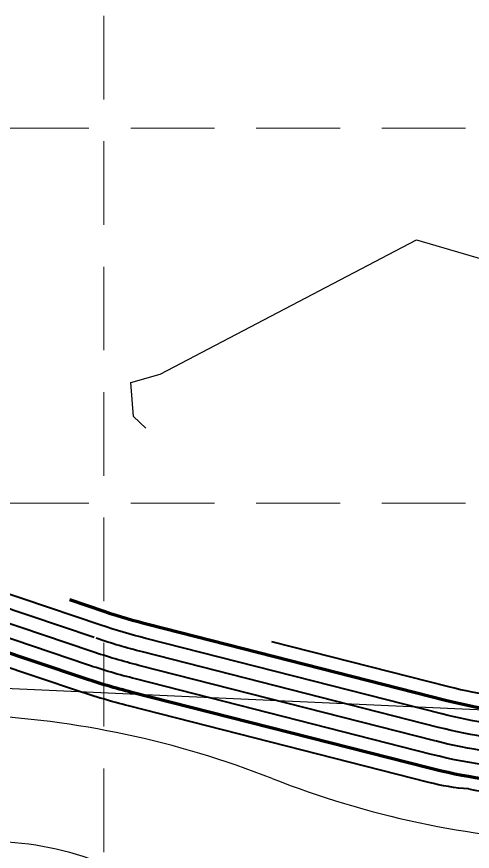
# Model space of a CAD drawing. Header units: feet. Extents: x 10084 to 13321, y 3329 to 8503.
# Drawn here: x 11764.7 to 11862.7, y 5356.9 to 5536.6 of the extents above; entities that cross this region are included whole.
import ezdxf

# ---------------------------------------------------------------- set-up
doc = ezdxf.new("R2010")
doc.units = ezdxf.units.FT
doc.header["$LTSCALE"] = 40
doc.header["$MEASUREMENT"] = 0
for name, pattern in [('( Dashdot )', [1.001, 0.5, -0.25, 0.001, -0.25]), ('DASHED', [0.75, 0.5, -0.25]), ('HIDDEN', [0.375, 0.25, -0.125])]:
    doc.linetypes.add(name, pattern=pattern)
for name, color, linetype in [('CONT-L', 55, 'Continuous'), ('CURB', 4, 'Continuous'), ('GRID', 254, 'DASHED'), ('Level 1', 7, 'Continuous'), ('ROW', 3, '( Dashdot )')]:
    doc.layers.add(name, color=color, linetype=linetype)

msp = doc.modelspace()

# ---------------------------------------------------------------- linework, layer by layer
at = {"layer": 'CONT-L', "color": 5, "extrusion": (0.464623, -0.885509, 0), "elevation": 645.9}
msp.add_lwpolyline([(12981.73, 549), (13043.98, 549)], dxfattribs=at)
at = {"layer": 'CONT-L', "color": 5, "elevation": 549}
for points in [[(11850.66, 5488.58), (11870.76, 5482.69)], [(11789.81, 5450.5), (11789.24, 5457.86)]]:
    msp.add_lwpolyline(points, dxfattribs=at)
at = {"layer": 'CONT-L', "color": 5, "extrusion": (0.274453, -0.961601, 0), "elevation": -2012.69}
msp.add_lwpolyline([(12834.46, 549), (12841.01, 549)], dxfattribs=at)
at = {"layer": 'CONT-L', "color": 5, "extrusion": (-0.680434, -0.73281, 0), "elevation": -12016.36}
msp.add_lwpolyline([(4934.68, 549), (4930.98, 549)], dxfattribs=at)
at = {"layer": 'CURB', "color": 7}
for centre, radius, start, end in [((11746.44, 5186.47), 200, 68.5323, 87.4031), ((11892.83, 5558.72), 200, 248.5323, 267.4031), ((11758.27, 5291.04), 68, 67.1979, 87.4031)]:
    msp.add_arc(centre, radius, start, end, dxfattribs=at)
at = {"layer": 'GRID', "color": 252, "linetype": 'HIDDEN', "lineweight": 0, "ltscale": 1.8}
for p, q in [((11783.43, 3736.77), (11783.43, 8418.16)), ((10169.24, 5512.61), (13236.21, 5512.61)), ((10169.24, 5431.9), (13236.21, 5431.9))]:
    msp.add_line(p, q, dxfattribs=at)
at = {"layer": 'Level 1', "color": 5, "linetype": 'Continuous', "lineweight": 40}
for p, q in [((11782.79, 5405.63), (11759.65, 5413.42)), ((11779.92, 5397.1), (11735.15, 5412.18)), ((11780.88, 5399.94), (11743.31, 5412.59)), ((11781.41, 5402.93), (11751.48, 5413)), ((11778, 5391.41), (11728.64, 5408.03)), ((11856.14, 5386.5), (11792.48, 5402.76)), ((11857.62, 5392.32), (11819.56, 5402.04)), ((11855.39, 5383.6), (11791.74, 5399.86)), ((11854.65, 5380.69), (11790.99, 5396.95)), ((11853.91, 5377.78), (11790.25, 5394.04)), ((11853.31, 5371.74), (11788.77, 5388.23))]:
    msp.add_line(p, q, dxfattribs=at)
at = {"layer": 'Level 1', "color": 5, "linetype": 'Continuous', "lineweight": 70}
for p, q in [((11778.96, 5394.25), (11729.41, 5410.94)), ((11783.75, 5408.47), (11776.13, 5411.04)), ((11856.88, 5389.41), (11793.22, 5405.67)), ((11853.17, 5374.88), (11789.51, 5391.13))]:
    msp.add_line(p, q, dxfattribs=at)
at = {"layer": 'Level 1', "color": 5, "linetype": 'Continuous', "lineweight": 70, "extrusion": (0, 0, -1)}
for centre, radius, start, end in [((-11825.88, 5533.56), 132, 284.326, 288.6133), ((-11825.88, 5533.56), 147, 284.326, 288.6133), ((-11882.37, 5489.21), 103, 272.5971, 284.326), ((-11882.37, 5489.21), 118, 272.8297, 284.326)]:
    msp.add_arc(centre, radius, start, end, dxfattribs=at)
at = {"layer": 'Level 1', "color": 5, "linetype": 'Continuous', "lineweight": 40, "extrusion": (0, 0, -1)}
for centre, radius, start, end in [((-11825.88, 5533.56), 135, 284.326, 288.6133), ((-11825.88, 5533.56), 138, 284.326, 288.6133), ((-11825.88, 5533.56), 141, 284.326, 288.6133), ((-11825.88, 5533.56), 144, 284.326, 288.6133), ((-11882.37, 5489.21), 100, 272.5971, 284.326), ((-11825.88, 5533.56), 150, 284.326, 288.6133), ((-11882.37, 5489.21), 106, 272.5971, 284.326), ((-11882.37, 5489.21), 109, 272.5178, 284.326), ((-11882.37, 5489.21), 112, 272.5969, 284.326), ((-11882.37, 5489.21), 115, 270.9534, 284.326), ((-11865.68, 5420.19), 50, 274.4173, 284.326)]:
    msp.add_arc(centre, radius, start, end, dxfattribs=at)
at = {"layer": 'Level 1', "color": 5, "linetype": 'Continuous', "lineweight": 40}
msp.add_arc((11892.83, 5558.72), 190.91, 260.6563, 267.4031, dxfattribs=at)
at = {"layer": 'ROW', "color": 7, "linetype": 'Continuous'}
msp.add_line((11941.66, 5383.82), (11706.75, 5394.48), dxfattribs=at)

doc.saveas('drawing.dxf')
